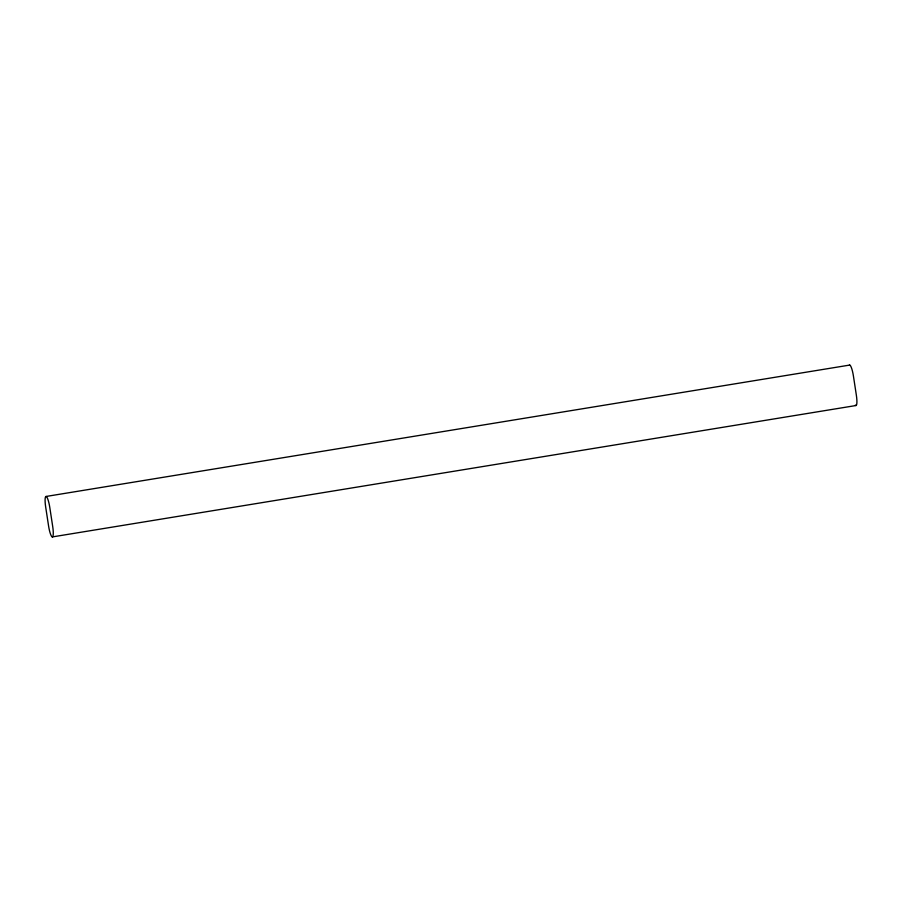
<?xml version="1.0" encoding="UTF-8"?>
<svg xmlns="http://www.w3.org/2000/svg" width="902" height="902" viewBox="0 0 902 902"><rect width="100%" height="100%" fill="white"/><g stroke="black" fill="none" stroke-linecap="round" stroke-linejoin="round"><path stroke-width="1.35" d="M855.919 405.539L52.282 536.927A10.79 1.996 80.7 0 1 48.584 526.013L45.652 506.845A10.79 1.996 80.7 0 1 46.081 496.461L849.718 365.073M855.322 405.111A10.79 1.996 80.7 0 0 856.348 395.155L853.416 375.987A10.79 1.996 80.7 0 0 849.244 365.366M46.081 496.461A10.79 1.996 80.7 0 1 49.779 507.375L52.711 526.543A10.79 1.996 80.7 0 1 52.282 536.927"/></g></svg>
